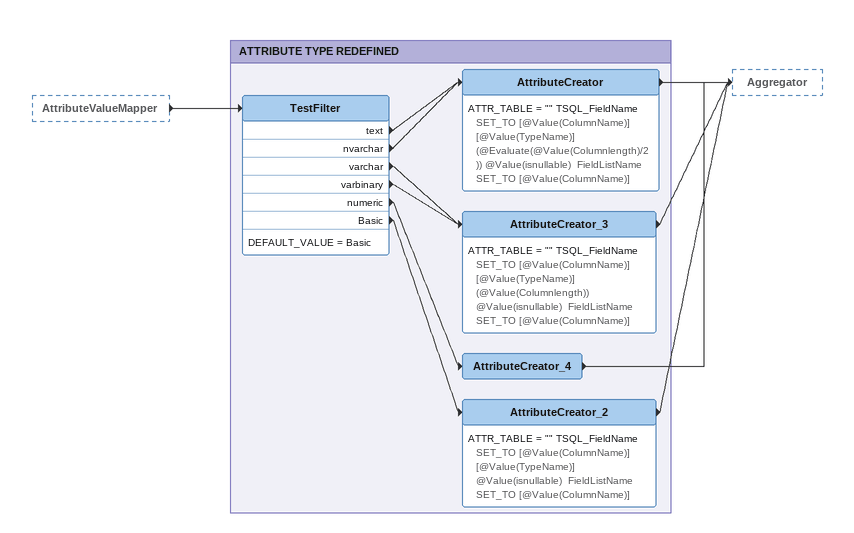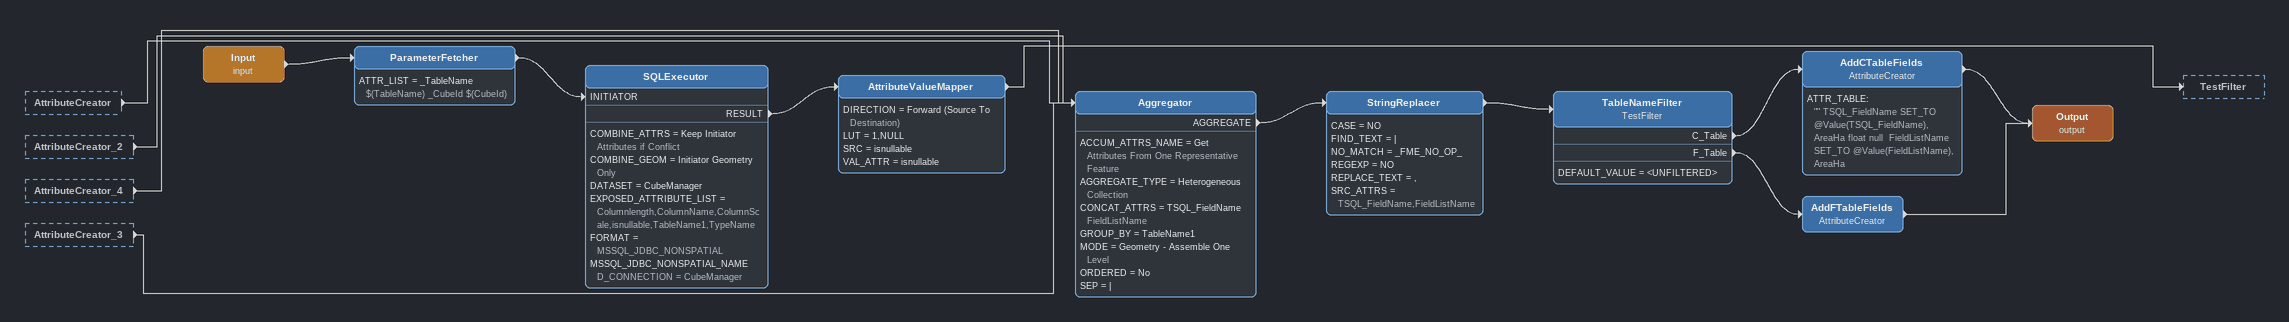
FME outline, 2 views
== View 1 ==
AttributeValueMapper [outside]
    -> TestFilter

Bookmark: ATTRIBUTE TYPE REDEFINED
TestFilter
    DEFAULT_VALUE = Basic
    text -> AttributeCreator
    nvarchar -> AttributeCreator
    varchar -> AttributeCreator_3
    varbinary -> AttributeCreator_3
    numeric -> AttributeCreator_4
    Basic -> AttributeCreator_2
AttributeCreator
    ATTR_TABLE = "" TSQL_FieldName SET_TO [@Value(ColumnName)] [@Value(TypeName)] (@Evaluate(@Value(Columnlength)/2)) @Value(isnullable)  FieldListName SET_TO [@Value(ColumnName)]
    -> Aggregator
AttributeCreator_3
    ATTR_TABLE = "" TSQL_FieldName SET_TO [@Value(ColumnName)] [@Value(TypeName)] (@Value(Columnlength)) @Value(isnullable)  FieldListName SET_TO [@Value(ColumnName)]
    -> Aggregator
AttributeCreator_4
    -> Aggregator
AttributeCreator_2
    ATTR_TABLE = "" TSQL_FieldName SET_TO [@Value(ColumnName)] [@Value(TypeName)] @Value(isnullable)  FieldListName SET_TO [@Value(ColumnName)]
    -> Aggregator

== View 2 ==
AttributeCreator [outside]
    -> Aggregator
AttributeCreator_2 [outside]
    -> Aggregator
AttributeCreator_4 [outside]
    -> Aggregator
AttributeCreator_3 [outside]
    -> Aggregator
Input (input)
    -> ParameterFetcher
ParameterFetcher
    ATTR_LIST = _TableName $(TableName) _CubeId $(CubeId)
    -> SQLExecutor [INITIATOR]
SQLExecutor
    COMBINE_ATTRS = Keep Initiator Attributes if Conflict
    COMBINE_GEOM = Initiator Geometry Only
    DATASET = CubeManager
    EXPOSED_ATTRIBUTE_LIST = Columnlength,ColumnName,ColumnScale,isnullable,TableName1,TypeName
    FORMAT = MSSQL_JDBC_NONSPATIAL
    MSSQL_JDBC_NONSPATIAL_NAMED_CONNECTION = CubeManager
    RESULT -> AttributeValueMapper
AttributeValueMapper
    DIRECTION = Forward (Source To Destination)
    LUT = 1,NULL
    SRC = isnullable
    VAL_ATTR = isnullable
    -> TestFilter
Aggregator
    ACCUM_ATTRS_NAME = Get Attributes From One Representative Feature
    AGGREGATE_TYPE = Heterogeneous Collection
    CONCAT_ATTRS = TSQL_FieldName FieldListName
    GROUP_BY = TableName1
    MODE = Geometry - Assemble One Level
    ORDERED = No
    SEP = |
    AGGREGATE -> StringReplacer
StringReplacer
    CASE = NO
    FIND_TEXT = |
    NO_MATCH = _FME_NO_OP_
    REGEXP = NO
    REPLACE_TEXT = ,
    SRC_ATTRS = TSQL_FieldName,FieldListName
    -> TableNameFilter
TableNameFilter: TestFilter
    DEFAULT_VALUE = <UNFILTERED>
    C_Table -> AddCTableFields
    F_Table -> AddFTableFields
AddCTableFields: AttributeCreator
    ATTR_TABLE:
      "" TSQL_FieldName SET_TO @Value(TSQL_FieldName),
      AreaHa float null  FieldListName SET_TO @Value(FieldListName),
      AreaHa
    -> Output (output)
AddFTableFields: AttributeCreator
    -> Output (output)
Output (output)
